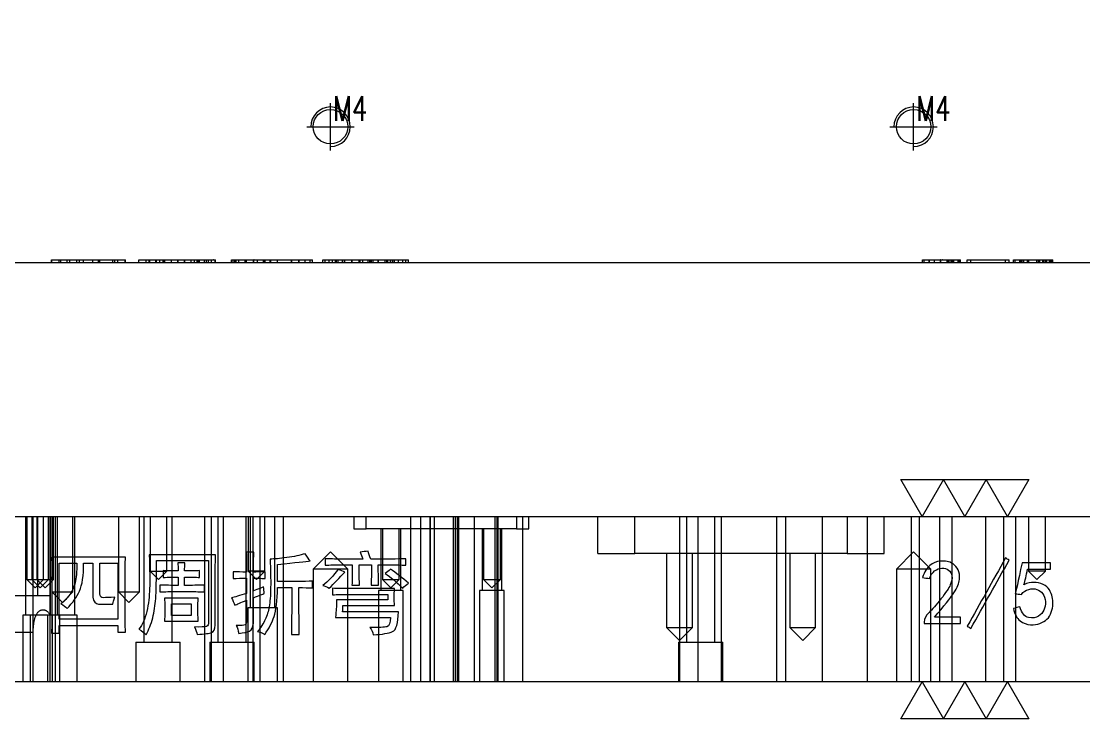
# Model space of a CAD drawing. Header units: millimetres. Extents: x 10479 to 12900, y 31305 to 32703.
# Drawn here: x 10834.3 to 11265.1, y 31321 to 31603.7 of the extents above; entities that cross this region are included whole.
import ezdxf

# ---------------------------------------------------------------- set-up
doc = ezdxf.new("R2010")
doc.units = ezdxf.units.MM
doc.linetypes.add('CENTER', pattern=[0])
doc.linetypes.add('DASHED', pattern=[0])
for name, color, linetype in [('dim', 4, 'Continuous'), ('LP', 7, 'Continuous'), ('LP_O', 40, 'Continuous')]:
    doc.layers.add(name, color=color, linetype=linetype)
doc.styles.add('_PUG_ERP', font='txt')
doc.styles.add('chinesef_fs', font='txt.shx', dxfattribs={"bigfont": 'gbcbig.shx'})
doc.dimstyles.new('_PUG_ERP', dxfattribs={"dimtxt": 8, "dimasz": 1.5, "dimexe": 0.5, "dimexo": 0.5, "dimgap": 0.5, "dimtad": 1, "dimtxsty": '_PUG_ERP', "dimblk": 'CLOSEDBLANK', "dimcen": 0, "dimclrd": 4, "dimclre": 4, "dimclrt": 3, "dimazin": 3, "dimtfac": 1, "dimtmove": 0, "dimatfit": 3, "dimldrblk": 'CLOSEDBLANK', "dimlwd": 9, "dimlwe": 9})

# ---------------------------------------------------------------- blocks, each defined once
blk = doc.blocks.new('*D735')
at = {"layer": 'Defpoints', "color": 0}
for p in [(11926.17, 32556), (11941.17, 32556), (10526.17, 31506)]:
    blk.add_point(p, dxfattribs=at)
at = {"layer": 'dim', "color": 4, "lineweight": 9}
blk.add_line((11926.67, 32556), (11968.72, 32556), dxfattribs=at)
at = {"layer": 'dim', "color": 3, "lineweight": 13, "insert": (11955.19, 32560.5), "char_height": 8, "attachment_point": 5, "style": '_PUG_ERP'}
blk.add_mtext('1050', dxfattribs=at)
blk = doc.blocks.new('_ClosedBlank')
blk = doc.blocks.new('*D738')
at = {"layer": 'Defpoints', "color": 0}
for p in [(11926.17, 32571), (11926.17, 32556), (10526.17, 31506)]:
    blk.add_point(p, dxfattribs=at)
at = {"layer": 'dim', "color": 4, "lineweight": 9}
blk.add_line((11926.17, 32556.5), (11926.17, 32598.55), dxfattribs=at)
at = {"layer": 'dim', "color": 3, "lineweight": 13, "insert": (11921.67, 32585.02), "char_height": 8, "attachment_point": 5, "rotation": 90, "style": '_PUG_ERP'}
blk.add_mtext('1400', dxfattribs=at)
blk = doc.blocks.new('*D739')
at = {"layer": 'Defpoints', "color": 0}
for p in [(11926.17, 31403.05), (11972.12, 31403.05), (10526.17, 31336.05)]:
    blk.add_point(p, dxfattribs=at)
at = {"layer": 'dim', "color": 4, "lineweight": 9}
blk.add_line((11926.67, 31403.05), (11985.19, 31403.05), dxfattribs=at)
at = {"layer": 'dim', "color": 3, "lineweight": 13, "insert": (11978.91, 31407.55), "char_height": 8, "attachment_point": 5, "style": '_PUG_ERP'}
blk.add_mtext('67', dxfattribs=at)
blk = doc.blocks.new('*D742')
at = {"layer": 'Defpoints', "color": 0}
for p in [(11926.17, 31408.05), (11926.17, 31403.05), (10526.17, 31336.05)]:
    blk.add_point(p, dxfattribs=at)
at = {"layer": 'dim', "color": 4, "lineweight": 9}
blk.add_line((11926.17, 31403.55), (11926.17, 31435.59), dxfattribs=at)
at = {"layer": 'dim', "color": 3, "lineweight": 13, "insert": (11921.67, 31422.07), "char_height": 8, "attachment_point": 5, "rotation": 90, "style": '_PUG_ERP'}
blk.add_mtext('1400', dxfattribs=at)
blk = doc.blocks.new('*D744')
at = {"layer": 'Defpoints', "color": 0}
for p in [(11746.17, 31566), (10526.17, 31506), (11746.17, 31488.44)]:
    blk.add_point(p, dxfattribs=at)
at = {"layer": 'dim', "color": 4, "lineweight": 9}
blk.add_line((11746.17, 31565.5), (11746.17, 31460.89), dxfattribs=at)
at = {"layer": 'dim', "color": 3, "lineweight": 13, "insert": (11741.67, 31474.42), "char_height": 8, "attachment_point": 5, "rotation": 90, "style": '_PUG_ERP'}
blk.add_mtext('1220', dxfattribs=at)

msp = doc.modelspace()

# ---------------------------------------------------------------- linework, layer by layer
at = {"layer": 'dim', "lineweight": 13}
for points in [[(11242.91, 31418.047), (11234.249, 31403.047), (11225.589, 31418.047), (11216.929, 31403.047), (11208.269, 31418.047), (11199.608, 31403.047), (11190.948, 31418.047), (11242.91, 31418.047)], [(11190.948, 31321.047), (11199.608, 31336.047), (11208.269, 31321.047), (11216.929, 31336.047), (11225.589, 31321.047), (11234.249, 31336.047), (11242.91, 31321.047), (11190.948, 31321.047)]]:
    msp.add_lwpolyline(points, close=True, dxfattribs=at)
at = {"layer": 'LP', "color": 135, "linetype": 'Continuous', "lineweight": 18}
for p, q in [((10526.169, 31506), (11926.169, 31506)), ((10526.169, 31403.047), (11926.169, 31403.047)), ((11926.169, 31336.047), (10526.169, 31336.047))]:
    msp.add_line(p, q, dxfattribs=at)
at = {"layer": 'LP', "color": 31, "linetype": 'DASHED', "lineweight": 13, "ltscale": 1.505081}
for p, q in [((10846.57, 31506), (10846.57, 31507)), ((10846.721, 31507), (10846.721, 31507)), ((10849.641, 31506), (10849.641, 31507)), ((10850.374, 31506), (10850.374, 31507)), ((10852.863, 31506), (10852.863, 31507)), ((10854.028, 31506), (10854.028, 31507)), ((10856.811, 31506), (10856.811, 31507)), ((10857.908, 31506), (10857.908, 31507)), ((10859.587, 31506), (10859.587, 31507)), ((10863.385, 31506), (10863.385, 31507)), ((10865.654, 31506), (10865.654, 31507)), ((10866.168, 31506), (10866.168, 31507)), ((10866.175, 31507), (10866.181, 31507)), ((10871.433, 31506), (10871.433, 31507)), ((10872.31, 31506), (10872.31, 31507)), ((10873.475, 31506), (10873.475, 31507)), ((10876.402, 31506), (10876.402, 31507)), ((10876.546, 31506), (10876.546, 31507)), ((10881.969, 31506), (10881.969, 31507)), ((10884.889, 31506), (10884.889, 31507)), ((10886.205, 31506), (10886.205, 31507)), ((10886.356, 31506), (10886.356, 31507)), ((10886.404, 31506), (10886.404, 31507)), ((10888.837, 31506), (10888.837, 31507)), ((10888.893, 31507), (10888.886, 31507)), ((10889.132, 31506), (10889.132, 31507)), ((10890.448, 31506), (10890.448, 31507)), ((10891.908, 31506), (10891.908, 31507)), ((10892.347, 31506), (10892.347, 31507)), ((10892.498, 31506), (10892.498, 31507)), ((10895.274, 31506), (10895.274, 31507)), ((10897.762, 31506), (10897.762, 31507)), ((10897.906, 31506), (10897.906, 31507)), ((10900.539, 31506), (10900.539, 31507)), ((10900.683, 31506), (10900.683, 31507)), ((10903.171, 31506), (10903.171, 31507)), ((10904.487, 31506), (10904.487, 31507)), ((10905.653, 31506), (10905.653, 31507)), ((10905.947, 31507), (10905.947, 31507)), ((10906.091, 31506), (10906.091, 31507)), ((10906.53, 31506), (10906.53, 31507)), ((10908.58, 31506), (10908.58, 31507)), ((10909.382, 31506), (10909.382, 31507)), ((10910.191, 31506), (10910.191, 31507)), ((10910.21, 31506), (10910.21, 31507)), ((10911.507, 31506), (10911.507, 31507)), ((10912.967, 31506), (10912.967, 31507)), ((10913.111, 31506), (10913.111, 31507)), ((10919.554, 31506), (10919.554, 31507)), ((10920.288, 31506), (10920.288, 31507)), ((10920.871, 31506), (10920.871, 31507)), ((10921.453, 31506), (10921.453, 31507)), ((10922.481, 31506), (10922.481, 31507)), ((10925.038, 31506), (10925.038, 31507)), ((10925.552, 31506), (10925.552, 31507)), ((10925.696, 31506), (10925.696, 31507)), ((10928.473, 31506), (10928.473, 31507)), ((10928.623, 31506), (10928.623, 31507)), ((10930.084, 31506), (10930.084, 31507)), ((10932.572, 31506), (10932.572, 31507)), ((10932.86, 31506), (10932.86, 31507)), ((10933.011, 31506), (10933.011, 31507)), ((10933.155, 31506), (10933.155, 31507)), ((10933.23, 31506), (10933.23, 31507)), ((10935.204, 31506), (10935.204, 31507)), ((10935.419, 31507), (10935.424, 31507)), ((10935.424, 31506), (10935.424, 31507)), ((10935.438, 31506), (10935.438, 31507)), ((10938.268, 31506), (10938.268, 31507)), ((10943.828, 31506), (10943.828, 31507)), ((10943.972, 31506), (10943.972, 31507)), ((10946.899, 31506), (10946.899, 31507)), ((10947.043, 31506), (10947.043, 31507)), ((10949.387, 31506), (10949.387, 31507)), ((10951.43, 31506), (10951.43, 31507)), ((10952.458, 31506), (10952.458, 31507)), ((10956.557, 31506), (10956.557, 31507)), ((10957.579, 31506), (10957.579, 31507)), ((10959.19, 31506), (10959.19, 31507)), ((10960.506, 31506), (10960.506, 31507)), ((10961.678, 31506), (10961.678, 31507)), ((10962.117, 31506), (10962.117, 31507)), ((10962.843, 31506), (10962.843, 31507)), ((10964.598, 31506), (10964.598, 31507)), ((10964.749, 31506), (10964.749, 31507)), ((10965.476, 31506), (10965.476, 31507)), ((10968.403, 31506), (10968.403, 31507)), ((10968.547, 31506), (10968.547, 31507)), ((10971.33, 31506), (10971.33, 31507)), ((10971.474, 31506), (10971.474, 31507)), ((10971.769, 31506), (10971.769, 31507)), ((10972.79, 31506), (10972.79, 31507)), ((10974.983, 31506), (10974.983, 31507)), ((10975.71, 31506), (10975.71, 31507)), ((10976.005, 31506), (10976.005, 31507)), ((10976.149, 31506), (10976.149, 31507)), ((10976.3, 31506), (10976.3, 31507)), ((10977.026, 31506), (10977.026, 31507)), ((10979.076, 31506), (10979.076, 31507)), ((10979.22, 31506), (10979.22, 31507)), ((10981.852, 31506), (10981.852, 31507)), ((10982.586, 31506), (10982.586, 31507)), ((10982.88, 31506), (10982.88, 31507)), ((10984.046, 31506), (10984.046, 31507)), ((10985.513, 31506), (10985.513, 31507)), ((10985.657, 31506), (10985.657, 31507)), ((10987.268, 31506), (10987.268, 31507)), ((10989.022, 31506), (10989.022, 31507)), ((10990.188, 31506), (10990.188, 31507)), ((10991.36, 31506), (10991.36, 31507)), ((11199.785, 31506), (11199.785, 31507)), ((11200.367, 31506), (11200.367, 31507)), ((11202.561, 31506), (11202.561, 31507)), ((11204.611, 31506), (11204.611, 31507)), ((11204.679, 31506), (11204.679, 31507)), ((11207.092, 31506), (11207.092, 31507)), ((11207.243, 31506), (11207.243, 31507)), ((11209.724, 31506), (11209.724, 31507)), ((11210.314, 31506), (11210.314, 31507)), ((11211.041, 31506), (11211.041, 31507)), ((11211.699, 31506), (11211.699, 31507)), ((11211.745, 31506), (11211.745, 31507)), ((11212.137, 31506), (11212.137, 31507)), ((11212.507, 31506), (11212.507, 31507)), ((11214.187, 31506), (11214.187, 31507)), ((11214.77, 31506), (11214.77, 31507)), ((11214.78, 31507), (11214.777, 31507)), ((11214.819, 31506), (11214.819, 31507)), ((11215.14, 31506), (11215.14, 31507)), ((11217.916, 31506), (11217.916, 31507)), ((11219.383, 31506), (11219.383, 31507)), ((11233.422, 31506), (11233.422, 31507)), ((11234.882, 31506), (11234.882, 31507)), ((11236.637, 31506), (11236.637, 31507)), ((11237.37, 31506), (11237.37, 31507)), ((11239.269, 31506), (11239.269, 31507)), ((11239.345, 31506), (11239.345, 31507)), ((11239.859, 31506), (11239.859, 31507)), ((11240.147, 31506), (11240.147, 31507)), ((11240.88, 31506), (11240.88, 31507)), ((11242.34, 31506), (11242.34, 31507)), ((11242.779, 31506), (11242.779, 31507)), ((11242.854, 31506), (11242.854, 31507)), ((11246.145, 31506), (11246.145, 31507)), ((11246.803, 31506), (11246.803, 31507)), ((11247.385, 31506), (11247.385, 31507)), ((11248.558, 31506), (11248.558, 31507)), ((11248.633, 31506), (11248.633, 31507)), ((11248.996, 31506), (11248.996, 31507)), ((11249.586, 31506), (11249.586, 31507)), ((11250.237, 31506), (11250.237, 31507)), ((11251.19, 31506), (11251.19, 31507)), ((11251.704, 31506), (11251.704, 31507)), ((11251.992, 31506), (11251.992, 31507)), ((11252.362, 31506), (11252.362, 31507)), ((11252.662, 31506), (11252.662, 31507)), ((10839.018, 31403.047), (10839.018, 31336.047)), ((10845.969, 31336.047), (10845.969, 31403.047)), ((10848.141, 31336.047), (10848.141, 31403.047)), ((10884.032, 31403.047), (10884.032, 31352.047)), ((10895.539, 31352.047), (10895.539, 31403.047)), ((10908.669, 31403.047), (10908.669, 31336.047)), ((10911.285, 31403.047), (10911.285, 31336.047)), ((10914.032, 31403.047), (10914.032, 31352.047)), ((10916.135, 31403.047), (10916.135, 31336.047)), ((10925.539, 31352.047), (10925.539, 31403.047)), ((10928.285, 31336.047), (10928.285, 31403.047)), ((10931.135, 31336.047), (10931.135, 31403.047)), ((10940.669, 31336.047), (10940.669, 31403.047)), ((10969.17, 31403.047), (10969.17, 31398.047)), ((10969.17, 31403.047), (10969.17, 31398.047)), ((10992.167, 31403.047), (10992.167, 31336.047)), ((10996.135, 31403.047), (10996.135, 31336.047)), ((11000.147, 31403.047), (11000.147, 31336.047)), ((11000.167, 31336.047), (11000.167, 31403.047)), ((11001.669, 31403.047), (11001.669, 31336.047)), ((11009.493, 31403.047), (11009.493, 31336.047)), ((11010.3, 31403.047), (11010.3, 31336.047)), ((11011.135, 31336.047), (11011.135, 31403.047)), ((11011.669, 31403.047), (11011.669, 31336.047)), ((11018.154, 31336.047), (11018.154, 31403.047)), ((11026.493, 31336.047), (11026.493, 31403.047)), ((11027.3, 31336.047), (11027.3, 31403.047)), ((11027.669, 31336.047), (11027.669, 31403.047)), ((11037.669, 31336.047), (11037.669, 31403.047)), ((11040.17, 31398.047), (11040.17, 31403.047)), ((11040.17, 31398.047), (11040.17, 31403.047)), ((11101.285, 31403.047), (11101.285, 31336.047)), ((11104.032, 31403.047), (11104.032, 31352.047)), ((11108.669, 31403.047), (11108.669, 31336.047)), ((11115.539, 31352.047), (11115.539, 31403.047)), ((11118.285, 31336.047), (11118.285, 31403.047)), ((11140.669, 31336.047), (11140.669, 31403.047)), ((11144.169, 31403.047), (11144.169, 31336.047)), ((11159.169, 31336.047), (11159.169, 31403.047)), ((11177.317, 31403.047), (11177.317, 31336.047)), ((11195.324, 31336.047), (11195.324, 31403.047)), ((11198.416, 31403.047), (11198.416, 31336.047)), ((11206.669, 31403.047), (11206.669, 31336.047)), ((11211.669, 31403.047), (11211.669, 31336.047)), ((11225.423, 31336.047), (11225.423, 31403.047)), ((11232.669, 31336.047), (11232.669, 31403.047)), ((11237.669, 31336.047), (11237.669, 31403.047)), ((10825.969, 31371.047), (10845.969, 31371.047)), ((10979.17, 31373.047), (10979.17, 31336.047)), ((10979.17, 31373.047), (10979.17, 31336.047)), ((10979.17, 31373.047), (10979.17, 31373.047)), ((10989.17, 31373.047), (10979.17, 31373.047)), ((10989.17, 31336.047), (10989.17, 31373.047)), ((10989.17, 31336.047), (10989.17, 31373.047)), ((11020.17, 31373.047), (11020.17, 31336.047)), ((11020.17, 31373.047), (11020.17, 31336.047)), ((11020.17, 31373.047), (11020.17, 31373.047)), ((11030.17, 31373.047), (11020.17, 31373.047)), ((11030.17, 31336.047), (11030.17, 31373.047)), ((11030.17, 31336.047), (11030.17, 31373.047)), ((10834.969, 31363.047), (10834.969, 31336.047)), ((10844.999, 31363.047), (10834.969, 31363.047)), ((10837.969, 31363.047), (10837.969, 31336.047)), ((10844.999, 31363.047), (10844.999, 31336.047)), ((10856.999, 31363.047), (10844.999, 31363.047)), ((10846.969, 31336.047), (10846.969, 31363.047)), ((10849.969, 31336.047), (10849.969, 31363.047)), ((10856.999, 31336.047), (10856.999, 31363.047)), ((10880.785, 31352.047), (10880.785, 31336.047)), ((10880.785, 31352.047), (10898.785, 31352.047)), ((10898.785, 31336.047), (10898.785, 31352.047)), ((10910.785, 31352.047), (10910.785, 31336.047)), ((10910.785, 31352.047), (10928.785, 31352.047)), ((10928.785, 31336.047), (10928.785, 31352.047)), ((11100.785, 31352.047), (11100.785, 31336.047)), ((11100.785, 31352.047), (11118.785, 31352.047)), ((11118.785, 31336.047), (11118.785, 31352.047))]:
    msp.add_line(p, q, dxfattribs=at)
at = {"layer": 'LP', "color": 155, "linetype": 'DASHED', "lineweight": 13, "ltscale": 1.505081}
for p, q in [((10984.855, 31506), (10984.855, 31507)), ((11202.417, 31506), (11202.417, 31507)), ((10840.969, 31371.047), (10840.969, 31403.047)), ((10974.17, 31398.047), (10974.17, 31403.047)), ((10974.17, 31398.047), (10974.17, 31403.047)), ((11035.17, 31403.047), (11035.17, 31398.047)), ((11035.17, 31403.047), (11035.17, 31398.047)), ((11083.169, 31388.047), (11083.169, 31403.047)), ((11169.169, 31403.047), (11169.169, 31388.047)), ((10839.018, 31356.047), (10826.449, 31356.047))]:
    msp.add_line(p, q, dxfattribs=at)
at = {"layer": 'LP', "color": 5, "linetype": 'DASHED', "lineweight": 13, "ltscale": 1.505081}
for p, q in [((10836.566, 31403.047), (10836.566, 31377.467)), ((10838.566, 31403.047), (10838.566, 31377.467)), ((10840.566, 31403.047), (10840.566, 31377.467)), ((10843.372, 31377.467), (10843.372, 31403.047)), ((10845.372, 31377.467), (10845.372, 31403.047)), ((10846.746, 31403.047), (10846.746, 31372.467)), ((10847.372, 31377.467), (10847.372, 31403.047)), ((10855.252, 31372.467), (10855.252, 31403.047)), ((10873.696, 31403.047), (10873.696, 31372.467)), ((10882.202, 31372.467), (10882.202, 31403.047)), ((10886.566, 31403.047), (10886.566, 31380.867)), ((10893.372, 31380.867), (10893.372, 31403.047)), ((10926.291, 31403.047), (10926.291, 31380.867)), ((10933.097, 31380.867), (10933.097, 31403.047)), ((11242.761, 31403.047), (11242.761, 31380.867)), ((11242.766, 31403.047), (11242.766, 31380.867)), ((11249.567, 31380.867), (11249.567, 31403.047)), ((11249.572, 31380.867), (11249.572, 31403.047)), ((10980.767, 31398.047), (10980.767, 31377.467)), ((10980.767, 31398.047), (10980.767, 31377.467)), ((10987.573, 31377.467), (10987.573, 31398.047)), ((10987.573, 31377.467), (10987.573, 31398.047)), ((11021.767, 31398.047), (11021.767, 31377.467)), ((11021.767, 31398.047), (11021.767, 31377.467)), ((11028.573, 31377.467), (11028.573, 31398.047)), ((11028.573, 31377.467), (11028.573, 31398.047)), ((10959.669, 31388.63), (10952.666, 31381.627)), ((10966.672, 31381.627), (10959.669, 31388.63)), ((11095.916, 31388.047), (11095.916, 31358.047)), ((11106.422, 31358.047), (11106.422, 31388.047)), ((11145.916, 31388.047), (11145.916, 31358.047)), ((11156.422, 31358.047), (11156.422, 31388.047)), ((11196.169, 31388.63), (11189.166, 31381.627)), ((11203.172, 31381.627), (11196.169, 31388.63)), ((10886.566, 31380.867), (10889.969, 31377.464)), ((10886.566, 31380.867), (10889.969, 31380.867)), ((10889.969, 31377.464), (10893.372, 31380.867)), ((10889.969, 31380.867), (10893.372, 31380.867)), ((10926.291, 31380.867), (10929.694, 31377.464)), ((10933.097, 31380.867), (10926.291, 31380.867)), ((10929.694, 31377.464), (10933.097, 31380.867)), ((10952.666, 31381.627), (10952.666, 31336.047)), ((10966.672, 31381.627), (10952.666, 31381.627)), ((10966.672, 31336.047), (10966.672, 31381.627)), ((11189.166, 31381.627), (11189.166, 31336.047)), ((11203.172, 31381.627), (11189.166, 31381.627)), ((11203.172, 31336.047), (11203.172, 31381.627)), ((11242.761, 31380.867), (11246.164, 31377.464)), ((11242.761, 31380.867), (11242.766, 31380.867)), ((11242.766, 31380.867), (11246.169, 31377.464)), ((11249.572, 31380.867), (11242.766, 31380.867)), ((11246.164, 31377.464), (11249.567, 31380.867)), ((11246.169, 31377.464), (11249.572, 31380.867)), ((10836.566, 31377.467), (10839.969, 31374.064)), ((10836.566, 31377.467), (10838.566, 31377.467)), ((10838.566, 31377.467), (10841.969, 31374.064)), ((10838.566, 31377.467), (10845.372, 31377.467)), ((10839.969, 31374.064), (10843.372, 31377.467)), ((10840.566, 31377.467), (10843.969, 31374.064)), ((10841.969, 31374.064), (10845.372, 31377.467)), ((10843.969, 31374.064), (10847.372, 31377.467)), ((10845.372, 31377.467), (10847.372, 31377.467)), ((10980.767, 31377.467), (10984.17, 31374.064)), ((10980.767, 31377.467), (10984.17, 31374.064)), ((10980.767, 31377.467), (10980.767, 31377.467)), ((10980.767, 31377.467), (10987.573, 31377.467)), ((10984.17, 31374.064), (10987.573, 31377.467)), ((10984.17, 31374.064), (10987.573, 31377.467)), ((11021.767, 31377.467), (11025.17, 31374.064)), ((11021.767, 31377.467), (11025.17, 31374.064)), ((11021.767, 31377.467), (11021.767, 31377.467)), ((11021.767, 31377.467), (11028.573, 31377.467)), ((11025.17, 31374.064), (11028.573, 31377.467)), ((11025.17, 31374.064), (11028.573, 31377.467)), ((10846.746, 31372.467), (10850.999, 31368.214)), ((10846.746, 31372.467), (10855.252, 31372.467)), ((10850.999, 31368.214), (10855.252, 31372.467)), ((10873.696, 31372.467), (10877.949, 31368.214)), ((10873.696, 31372.467), (10882.202, 31372.467)), ((10877.949, 31368.214), (10882.202, 31372.467)), ((11095.916, 31358.047), (11101.169, 31352.794)), ((11095.916, 31358.047), (11106.422, 31358.047)), ((11101.169, 31352.794), (11106.422, 31358.047)), ((11145.916, 31358.047), (11151.169, 31352.794)), ((11145.916, 31358.047), (11156.422, 31358.047)), ((11151.169, 31352.794), (11156.422, 31358.047))]:
    msp.add_line(p, q, dxfattribs=at)
at = {"layer": 'LP', "color": 2, "linetype": 'DASHED', "lineweight": 13, "ltscale": 1.505081}
for p, q in [((11068.169, 31388.047), (11068.169, 31403.047)), ((11184.169, 31388.047), (11184.169, 31403.047)), ((10969.17, 31398.047), (10969.17, 31398.047)), ((10969.17, 31398.047), (10974.17, 31398.047)), ((11035.17, 31398.047), (10974.17, 31398.047)), ((11035.17, 31398.047), (11040.17, 31398.047)), ((11068.169, 31388.047), (11083.169, 31388.047)), ((11169.169, 31388.047), (11083.169, 31388.047)), ((11169.169, 31388.047), (11184.169, 31388.047))]:
    msp.add_line(p, q, dxfattribs=at)
at = {"layer": 'LP', "color": 135, "linetype": 'DASHED', "lineweight": 13, "ltscale": 1.505081}
for p, q in [((10926.17, 31366.047), (10926.17, 31336.047)), ((10938.17, 31366.047), (10926.17, 31366.047)), ((10938.17, 31336.047), (10938.17, 31366.047))]:
    msp.add_line(p, q, dxfattribs=at)
at = {"layer": 'LP', "color": 30, "linetype": 'DASHED', "lineweight": 13, "ltscale": 1.505081}
for centre in [(10959.669, 31561), (11196.169, 31561)]:
    msp.add_circle(centre, 7.003, dxfattribs=at)
for centre in [(10959.669, 31561), (11196.169, 31561)]:
    msp.add_arc(centre, 8, 270, 180, dxfattribs=at)
at = {"layer": 'LP', "color": 31, "linetype": 'DASHED', "lineweight": 13, "ltscale": 1.505081}
for points, degree in [([(10846.57, 31507), (10856.562, 31507), (10866.554, 31507), (10876.546, 31507)], 3), ([(10846.721, 31506), (10846.721, 31507)], 1), ([(10866.534, 31507), (10866.54, 31507), (10866.546, 31507), (10866.552, 31507)], 3), ([(10866.624, 31507), (10866.637, 31507), (10866.65, 31507), (10866.663, 31507)], 3), ([(10866.706, 31507), (10866.721, 31507), (10866.736, 31507), (10866.752, 31507)], 3), ([(10886.205, 31507), (10895.174, 31507), (10904.142, 31507), (10913.111, 31507)], 3), ([(10905.947, 31507), (10905.947, 31506)], 1), ([(10911.632, 31507), (10911.612, 31507), (10911.591, 31507), (10911.57, 31507)], 3), ([(10911.864, 31507), (10911.845, 31507), (10911.827, 31507), (10911.808, 31507)], 3), ([(10912.352, 31507), (10912.338, 31507), (10912.323, 31507), (10912.307, 31507)], 3), ([(10919.554, 31507), (10919.775, 31507), (10920.02, 31507), (10920.288, 31507)], 3), ([(10920.288, 31507), (10921.715, 31507), (10923.47, 31507), (10925.552, 31507)], 3), ([(10925.552, 31507), (10926.576, 31507), (10927.6, 31507), (10928.623, 31507)], 3), ([(10928.777, 31507), (10928.727, 31507), (10928.676, 31507), (10928.624, 31507)], 3), ([(10928.624, 31507), (10929.864, 31507), (10931.377, 31507), (10933.155, 31507)], 3), ([(10933.155, 31507), (10933.18, 31507), (10933.205, 31507), (10933.23, 31507)], 3), ([(10949.387, 31507), (10950.361, 31507), (10951.046, 31507), (10951.43, 31507)], 3), ([(10949.627, 31507), (10949.588, 31507), (10949.549, 31507), (10949.509, 31507)], 3), ([(10951.112, 31507), (10951.088, 31507), (10951.065, 31507), (10951.04, 31507)], 3), ([(10951.314, 31507), (10951.306, 31507), (10951.298, 31507), (10951.289, 31507)], 3), ([(10951.43, 31507), (10951.772, 31507), (10952.115, 31507), (10952.458, 31507)], 3), ([(10956.557, 31507), (10956.901, 31507), (10957.242, 31507), (10957.579, 31507)], 3), ([(10971.769, 31507), (10972.742, 31507), (10973.811, 31507), (10974.983, 31507)], 3), ([(10974.983, 31507), (10975.175, 31507), (10975.518, 31507), (10976.005, 31507)], 3), ([(10981.523, 31507), (10981.544, 31507), (10981.566, 31507), (10981.587, 31507)], 3), ([(10990.188, 31507), (10990.574, 31507), (10990.965, 31507), (10991.36, 31507)], 3), ([(11207.092, 31507), (11207.043, 31507), (11206.993, 31507), (11206.944, 31507)], 3), ([(11207.092, 31507), (11208.072, 31507), (11208.95, 31507), (11209.724, 31507)], 3), ([(11207.882, 31507), (11207.853, 31507), (11207.824, 31507), (11207.795, 31507)], 3), ([(11209.724, 31507), (11210.506, 31507), (11211.308, 31507), (11212.137, 31507)], 3), ([(11212.137, 31507), (11212.967, 31507), (11213.652, 31507), (11214.187, 31507)], 3), ([(11214.187, 31507), (11214.606, 31507), (11214.818, 31507), (11214.819, 31507)], 3), ([(11214.819, 31507), (11214.926, 31507), (11215.033, 31507), (11215.14, 31507)], 3), ([(11217.916, 31507), (11223.085, 31507), (11228.253, 31507), (11233.422, 31507)], 3), ([(11233.422, 31507), (11233.909, 31507), (11234.395, 31507), (11234.882, 31507)], 3), ([(11236.637, 31507), (11236.881, 31507), (11237.126, 31507), (11237.37, 31507)], 3), ([(11237.37, 31507), (11237.562, 31507), (11238.495, 31507), (11240.147, 31507)], 3), ([(11240.147, 31507), (11243.999, 31507), (11247.852, 31507), (11251.704, 31507)], 3), ([(11251.704, 31507), (11251.984, 31507), (11252.203, 31507), (11252.362, 31507)], 3), ([(11252.362, 31507), (11252.562, 31507), (11252.662, 31507), (11252.662, 31507)], 3), ([(10846.721, 31377.351), (10846.721, 31377.751), (10846.721, 31378.151), (10846.721, 31378.551)], 3)]:
    msp.add_open_spline(points, degree=degree, dxfattribs=at)
for points, knots in [([(10881.969, 31507), (10883.429, 31507), (10884.498, 31507), (10885.679, 31507), (10886.017, 31507), (10886.205, 31507)], [0, 0, 0, 0, 0.5805409, 0.5805409, 1, 1, 1, 1]), ([(10933.23, 31507), (10933.957, 31507), (10934.493, 31507), (10934.987, 31507), (10935.11, 31507), (10935.204, 31507)], [0, 0, 0, 0, 0.6906854, 0.6906854, 1, 1, 1, 1]), ([(10935.204, 31507), (10936.856, 31507), (10939.125, 31507), (10944.877, 31507), (10947.337, 31507), (10949.387, 31507)], [0, 0, 0, 0, 0.4994149, 0.4994149, 1, 1, 1, 1]), ([(10957.579, 31507), (10959.436, 31507), (10961.479, 31507), (10966.403, 31507), (10969.086, 31507), (10971.768, 31507)], [0, 0, 0, 0, 0.4552289, 0.4552289, 1, 1, 1, 1]), ([(10976.005, 31507), (10978.882, 31507), (10981.758, 31507), (10986.39, 31507), (10988.241, 31507), (10990.188, 31507)], [0, 0, 0, 0, 0.6211149, 0.6211149, 1, 1, 1, 1]), ([(11199.785, 31507), (11200.559, 31507), (11201.56, 31507), (11204, 31507), (11205.44, 31507), (11207.092, 31507)], [0, 0, 0, 0, 0.5, 0.5, 1, 1, 1, 1]), ([(10845.969, 31363.126), (10845.897, 31363.256), (10845.821, 31363.383), (10845.658, 31363.629), (10845.572, 31363.748), (10845.387, 31363.979), (10845.289, 31364.09), (10845.077, 31364.302), (10844.966, 31364.402), (10844.73, 31364.585), (10844.605, 31364.67), (10844.44, 31364.764), (10844.407, 31364.783), (10844.339, 31364.818), (10844.304, 31364.835), (10844.2, 31364.884), (10844.13, 31364.914), (10843.914, 31364.995), (10843.766, 31365.038), (10843.573, 31365.074), (10843.534, 31365.08), (10843.457, 31365.091), (10843.418, 31365.095), (10843.301, 31365.106), (10843.146, 31365.114), (10842.991, 31365.107), (10842.874, 31365.097), (10842.836, 31365.092), (10842.758, 31365.082), (10842.719, 31365.075), (10842.526, 31365.04), (10842.377, 31364.999), (10842.161, 31364.918), (10842.09, 31364.888), (10841.985, 31364.839), (10841.951, 31364.822), (10841.883, 31364.787), (10841.849, 31364.769), (10841.684, 31364.675), (10841.56, 31364.591), (10841.382, 31364.454), (10841.325, 31364.406), (10841.241, 31364.332), (10841.213, 31364.306), (10841.158, 31364.255), (10841.131, 31364.229), (10840.999, 31364.097), (10840.901, 31363.986), (10840.716, 31363.757), (10840.63, 31363.638), (10840.467, 31363.393), (10840.391, 31363.267), (10840.301, 31363.105), (10840.283, 31363.073), (10840.248, 31363.007), (10840.231, 31362.974), (10840.181, 31362.875), (10840.148, 31362.808), (10840.054, 31362.607), (10839.996, 31362.471), (10839.887, 31362.196), (10839.836, 31362.058), (10839.74, 31361.777), (10839.696, 31361.635), (10839.571, 31361.206), (10839.499, 31360.914), (10839.42, 31360.544), (10839.405, 31360.47), (10839.376, 31360.321), (10839.362, 31360.246), (10839.321, 31360.021), (10839.296, 31359.871), (10839.227, 31359.419), (10839.188, 31359.117), (10839.124, 31358.51), (10839.098, 31358.205), (10839.057, 31357.592), (10839.042, 31357.285), (10839.023, 31356.668), (10839.018, 31356.358), (10839.018, 31356.047)], [0, 0, 0, 0, 0.03125, 0.03125, 0.0625, 0.0625, 0.09375, 0.09375, 0.125, 0.125, 0.15625, 0.15625, 0.1640625, 0.1640625, 0.171875, 0.171875, 0.1875, 0.1875, 0.21875, 0.21875, 0.2265625, 0.2265625, 0.234375, 0.234375, 0.25, 0.265625, 0.265625, 0.2734375, 0.2734375, 0.28125, 0.28125, 0.3125, 0.3125, 0.328125, 0.328125, 0.3359375, 0.3359375, 0.34375, 0.34375, 0.375, 0.375, 0.390625, 0.390625, 0.3984375, 0.3984375, 0.40625, 0.40625, 0.4375, 0.4375, 0.46875, 0.46875, 0.5, 0.5, 0.5078125, 0.5078125, 0.515625, 0.515625, 0.53125, 0.53125, 0.5625, 0.5625, 0.59375, 0.59375, 0.625, 0.625, 0.6875, 0.6875, 0.703125, 0.703125, 0.71875, 0.71875, 0.75, 0.75, 0.8125, 0.8125, 0.875, 0.875, 0.9375, 0.9375, 1, 1, 1, 1])]:
    msp.add_open_spline(points, degree=3, knots=knots, dxfattribs=at)
at = {"layer": 'LP', "color": 31, "linetype": 'Continuous', "lineweight": 18}
for points in [[(10886.205, 31387.513), (10886.404, 31381.57), (10886.452, 31377.011), (10886.356, 31373.844)], [(10913.111, 31387.513), (10904.142, 31387.513), (10895.174, 31387.513), (10886.205, 31387.513)], [(10912.967, 31380.932), (10912.967, 31383.277), (10913.015, 31385.47), (10913.111, 31387.513)], [(10925.552, 31388.541), (10925.648, 31386.396), (10925.696, 31383.716), (10925.696, 31380.494)], [(10928.623, 31388.541), (10927.6, 31388.541), (10926.576, 31388.541), (10925.552, 31388.541)], [(10928.473, 31380.494), (10928.473, 31383.907), (10928.521, 31386.588), (10928.623, 31388.541)], [(10951.43, 31385.032), (10951.046, 31385.518), (10950.361, 31386.492), (10949.387, 31387.952)], [(10974.983, 31388.98), (10973.811, 31388.877), (10972.742, 31388.733), (10971.769, 31388.541)], [(10971.769, 31388.541), (10972.056, 31387.664), (10972.399, 31386.739), (10972.79, 31385.758)], [(10976.005, 31385.758), (10975.518, 31386.93), (10975.175, 31388), (10974.983, 31388.98)], [(10876.546, 31386.492), (10866.554, 31386.492), (10856.562, 31386.492), (10846.57, 31386.492)], [(10849.641, 31361.341), (10849.641, 31368.945), (10849.641, 31376.55), (10849.641, 31384.154)], [(10849.641, 31384.154), (10852.031, 31384.154), (10854.421, 31384.154), (10856.811, 31384.154)], [(10857.908, 31372.816), (10859.025, 31375.304), (10859.587, 31379.082), (10859.587, 31384.154)], [(10859.587, 31384.154), (10860.853, 31384.154), (10862.119, 31384.154), (10863.385, 31384.154)], [(10863.385, 31384.154), (10863.385, 31379.523), (10863.385, 31374.891), (10863.385, 31370.259)], [(10866.168, 31384.154), (10868.604, 31384.154), (10871.04, 31384.154), (10873.475, 31384.154)], [(10873.475, 31384.154), (10873.475, 31376.55), (10873.475, 31368.945), (10873.475, 31361.341)], [(10876.402, 31378.739), (10876.402, 31381.474), (10876.45, 31384.051), (10876.546, 31386.492)], [(10888.837, 31369.745), (10889.036, 31372.432), (10889.132, 31377.573), (10889.132, 31385.176)], [(10889.132, 31385.176), (10896.152, 31385.176), (10903.171, 31385.176), (10910.191, 31385.176)], [(10897.762, 31384.298), (10897.858, 31383.421), (10897.906, 31382.297), (10897.906, 31380.932)], [(10900.683, 31384.298), (10899.709, 31384.298), (10898.736, 31384.298), (10897.762, 31384.298)], [(10900.539, 31380.932), (10900.539, 31382.009), (10900.587, 31383.126), (10900.683, 31384.298)], [(10910.191, 31385.176), (10910.191, 31376.792), (10910.191, 31368.408), (10910.191, 31360.025)], [(10935.204, 31385.758), (10935.396, 31381.474), (10935.472, 31377.642), (10935.424, 31374.283)], [(10938.268, 31383.565), (10945.487, 31384.346), (10949.874, 31384.833), (10951.43, 31385.032)], [(10938.268, 31376.696), (10938.268, 31378.986), (10938.268, 31381.275), (10938.268, 31383.565)], [(10957.579, 31385.909), (10957.579, 31385.032), (10957.579, 31384.154), (10957.579, 31383.277)], [(10968.547, 31383.421), (10968.547, 31379.719), (10968.499, 31376.984), (10968.403, 31375.229)], [(10971.33, 31383.421), (10972.986, 31383.421), (10974.643, 31383.421), (10976.3, 31383.421)], [(10971.474, 31375.229), (10971.378, 31376.984), (10971.33, 31379.719), (10971.33, 31383.421)], [(10976.3, 31383.421), (10976.3, 31379.719), (10976.252, 31376.984), (10976.149, 31375.229)], [(10979.22, 31375.229), (10979.124, 31376.888), (10979.076, 31379.616), (10979.076, 31383.421)], [(10990.188, 31383.277), (10990.188, 31384.154), (10990.188, 31385.032), (10990.188, 31385.909)], [(11209.724, 31384.812), (11208.95, 31384.956), (11208.072, 31384.984), (11207.092, 31384.881)], [(11212.137, 31383.784), (11211.308, 31384.326), (11210.506, 31384.661), (11209.724, 31384.812)], [(11214.187, 31381.371), (11213.652, 31382.447), (11212.967, 31383.249), (11212.137, 31383.784)], [(11233.422, 31386.197), (11228.253, 31376.986), (11223.085, 31367.775), (11217.916, 31358.565)], [(11219.383, 31357.687), (11224.549, 31366.898), (11229.716, 31376.109), (11234.882, 31385.32)], [(11234.882, 31385.32), (11234.395, 31385.612), (11233.909, 31385.905), (11233.422, 31386.197)], [(11240.147, 31384.298), (11238.495, 31376.497), (11237.562, 31372.309), (11237.37, 31371.719)], [(11251.704, 31384.298), (11247.852, 31384.298), (11243.999, 31384.298), (11240.147, 31384.298)], [(11251.704, 31381.666), (11251.704, 31382.543), (11251.704, 31383.421), (11251.704, 31384.298)], [(10891.908, 31381.083), (10891.908, 31380.155), (10891.908, 31379.228), (10891.908, 31378.3)], [(10897.906, 31380.932), (10895.857, 31380.932), (10893.862, 31380.98), (10891.908, 31381.083)], [(10906.53, 31381.083), (10905.07, 31380.98), (10903.075, 31380.932), (10900.539, 31380.932)], [(10906.53, 31378.3), (10906.53, 31379.228), (10906.53, 31380.155), (10906.53, 31381.083)], [(10912.967, 31359.003), (10912.967, 31366.313), (10912.967, 31373.623), (10912.967, 31380.932)], [(10920.288, 31380.644), (10920.288, 31379.717), (10920.288, 31378.789), (10920.288, 31377.861)], [(10925.696, 31380.494), (10923.551, 31380.494), (10921.748, 31380.542), (10920.288, 31380.644)], [(10933.155, 31380.644), (10931.304, 31380.542), (10929.741, 31380.494), (10928.473, 31380.494)], [(10933.155, 31377.861), (10933.155, 31378.789), (10933.155, 31379.717), (10933.155, 31380.644)], [(10962.843, 31381.666), (10960.897, 31378.938), (10958.799, 31376.744), (10956.557, 31375.085)], [(10959.19, 31373.913), (10961.136, 31375.963), (10963.234, 31378.156), (10965.476, 31380.494)], [(10965.476, 31380.494), (10964.797, 31380.788), (10963.92, 31381.179), (10962.843, 31381.666)], [(10984.046, 31381.666), (10983.367, 31380.98), (10982.634, 31380.398), (10981.852, 31379.911)], [(10981.852, 31379.911), (10984.101, 31378.451), (10986.486, 31376.449), (10989.022, 31373.913)], [(10991.36, 31375.963), (10988.728, 31378.204), (10986.294, 31380.103), (10984.046, 31381.666)], [(11202.561, 31377.861), (11203.048, 31379.226), (11203.754, 31380.254), (11204.679, 31380.932)], [(11210.314, 31381.303), (11211.089, 31380.665), (11211.555, 31379.863), (11211.699, 31378.89)], [(11211.699, 31378.89), (11211.849, 31377.909), (11211.63, 31376.744), (11211.041, 31375.38)], [(11214.77, 31377.498), (11214.92, 31379.006), (11214.722, 31380.302), (11214.187, 31381.371)], [(11240.88, 31375.38), (11241.367, 31376.936), (11241.854, 31379.034), (11242.34, 31381.666)], [(11242.34, 31381.666), (11245.462, 31381.666), (11248.583, 31381.666), (11251.704, 31381.666)], [(10890.448, 31375.229), (10890.448, 31374.304), (10890.448, 31373.378), (10890.448, 31372.453)], [(10897.906, 31375.085), (10895.274, 31375.085), (10892.786, 31375.133), (10890.448, 31375.229)], [(10891.908, 31378.3), (10893.958, 31378.403), (10895.953, 31378.451), (10897.906, 31378.451)], [(10897.906, 31378.451), (10897.906, 31377.329), (10897.906, 31376.207), (10897.906, 31375.085)], [(10900.539, 31378.451), (10903.171, 31378.451), (10905.166, 31378.403), (10906.53, 31378.3)], [(10900.539, 31375.085), (10900.539, 31376.207), (10900.539, 31377.329), (10900.539, 31378.451)], [(10908.58, 31375.229), (10906.146, 31375.133), (10903.459, 31375.085), (10900.539, 31375.085)], [(10908.58, 31372.453), (10908.58, 31373.378), (10908.58, 31374.304), (10908.58, 31375.229)], [(10920.288, 31377.861), (10921.748, 31377.964), (10923.551, 31378.012), (10925.696, 31378.012)], [(10925.696, 31378.012), (10925.696, 31375.965), (10925.696, 31373.917), (10925.696, 31371.87)], [(10928.473, 31378.012), (10929.741, 31378.012), (10931.304, 31377.964), (10933.155, 31377.861)], [(10928.473, 31372.892), (10928.473, 31374.598), (10928.473, 31376.305), (10928.473, 31378.012)], [(10932.572, 31374.502), (10931.886, 31374.112), (10930.522, 31373.577), (10928.473, 31372.892)], [(10932.86, 31371.87), (10932.764, 31372.652), (10932.668, 31373.529), (10932.572, 31374.502)], [(10952.458, 31374.064), (10952.458, 31374.989), (10952.458, 31375.915), (10952.458, 31376.84)], [(10956.557, 31375.085), (10957.339, 31374.893), (10958.216, 31374.502), (10959.19, 31373.913)], [(10968.403, 31375.229), (10969.426, 31375.229), (10970.45, 31375.229), (10971.474, 31375.229)], [(10976.149, 31375.229), (10977.173, 31375.229), (10978.196, 31375.229), (10979.22, 31375.229)], [(10989.022, 31373.913), (10989.605, 31374.694), (10990.387, 31375.38), (10991.36, 31375.963)], [(11199.785, 31378.3), (11200.71, 31378.154), (11201.636, 31378.008), (11202.561, 31377.861)], [(11211.041, 31375.38), (11210.458, 31374.016), (11209.19, 31372.09), (11207.243, 31369.601)], [(11212.507, 31372.09), (11213.872, 31374.187), (11214.626, 31375.99), (11214.77, 31377.498)], [(11251.19, 31373.255), (11250.655, 31374.187), (11249.798, 31374.914), (11248.633, 31375.448)], [(10854.028, 31371.431), (10853.055, 31369.964), (10851.834, 31368.703), (10850.374, 31367.627)], [(10852.863, 31365.728), (10855.104, 31367.97), (10856.784, 31370.335), (10857.908, 31372.816)], [(10863.385, 31370.259), (10863.584, 31368.504), (10864.338, 31367.606), (10865.654, 31367.552)], [(10871.433, 31367.483), (10871.529, 31368.264), (10871.823, 31369.19), (10872.31, 31370.259)], [(10925.696, 31371.87), (10922.872, 31370.897), (10920.823, 31370.307), (10919.554, 31370.115)], [(10919.554, 31370.115), (10920.041, 31369.039), (10920.48, 31368.018), (10920.871, 31367.044)], [(10928.473, 31370.115), (10930.817, 31370.993), (10932.277, 31371.575), (10932.86, 31371.87)], [(10928.473, 31359.73), (10928.473, 31363.192), (10928.473, 31366.654), (10928.473, 31370.115)], [(10938.268, 31374.208), (10940.169, 31374.208), (10942.071, 31374.208), (10943.972, 31374.208)], [(10943.972, 31374.208), (10943.972, 31364.364), (10943.924, 31358.023), (10943.828, 31355.199)], [(10946.899, 31374.208), (10948.948, 31374.208), (10950.799, 31374.16), (10952.458, 31374.064)], [(10947.043, 31355.199), (10946.947, 31358.023), (10946.899, 31364.364), (10946.899, 31374.208)], [(10960.506, 31373.913), (10960.506, 31373.038), (10960.506, 31372.163), (10960.506, 31371.287)], [(10982.88, 31371.431), (10982.88, 31370.7), (10982.88, 31369.969), (10982.88, 31369.238)], [(10985.513, 31370.259), (10985.513, 31371.335), (10985.561, 31372.501), (10985.657, 31373.769)], [(10985.657, 31366.9), (10985.561, 31368.066), (10985.513, 31369.19), (10985.513, 31370.259)], [(11204.611, 31362.218), (11208.504, 31366.702), (11211.136, 31369.992), (11212.507, 31372.09)], [(11237.37, 31371.719), (11238.2, 31371.623), (11239.029, 31371.527), (11239.859, 31371.431)], [(11239.859, 31371.431), (11240.633, 31372.501), (11241.634, 31373.186), (11242.854, 31373.474)], [(11242.854, 31373.474), (11244.075, 31373.769), (11245.171, 31373.769), (11246.145, 31373.474)], [(11246.145, 31373.474), (11247.118, 31373.186), (11247.92, 31372.597), (11248.558, 31371.719)], [(11252.362, 31370.479), (11252.115, 31371.404), (11251.725, 31372.329), (11251.19, 31373.255)], [(10850.374, 31367.627), (10851.546, 31367.044), (10852.369, 31366.407), (10852.863, 31365.728)], [(10865.654, 31367.552), (10866.97, 31367.504), (10868.896, 31367.483), (10871.433, 31367.483)], [(10906.091, 31369.971), (10901.51, 31369.971), (10896.928, 31369.971), (10892.347, 31369.971)], [(10895.274, 31362.952), (10895.274, 31364.51), (10895.274, 31366.069), (10895.274, 31367.627)], [(10895.274, 31367.627), (10897.906, 31367.627), (10900.539, 31367.627), (10903.171, 31367.627)], [(10903.171, 31367.627), (10903.171, 31366.069), (10903.171, 31364.51), (10903.171, 31362.952)], [(10920.871, 31367.044), (10921.748, 31367.435), (10923.359, 31368.114), (10925.696, 31369.094)], [(10982.88, 31369.238), (10975.959, 31369.238), (10969.038, 31369.238), (10962.117, 31369.238)], [(10964.598, 31364.412), (10964.649, 31365.241), (10964.699, 31366.071), (10964.749, 31366.9)], [(10964.749, 31366.9), (10971.718, 31366.9), (10978.687, 31366.9), (10985.657, 31366.9)], [(11207.243, 31369.601), (11205.289, 31367.113), (11203.685, 31365.289), (11202.417, 31364.117)], [(11239.269, 31366.462), (11238.392, 31366.217), (11237.514, 31365.973), (11236.637, 31365.728)], [(11242.779, 31362.074), (11241.127, 31362.362), (11239.955, 31363.829), (11239.269, 31366.462)], [(10892.498, 31364.268), (10892.498, 31363), (10892.443, 31361.78), (10892.347, 31360.607)], [(10903.171, 31362.952), (10900.539, 31362.952), (10897.906, 31362.952), (10895.274, 31362.952)], [(10961.678, 31362.074), (10969.134, 31362.074), (10976.59, 31362.074), (10984.046, 31362.074)], [(10987.268, 31364.412), (10979.711, 31364.412), (10972.155, 31364.412), (10964.598, 31364.412)], [(10984.046, 31362.074), (10984.046, 31359.826), (10983.559, 31358.585), (10982.586, 31358.345)], [(10984.855, 31356.371), (10986.363, 31357.05), (10987.172, 31359.73), (10987.268, 31364.412)], [(11202.417, 31364.117), (11201.149, 31362.945), (11200.463, 31361.636), (11200.367, 31360.169)], [(11215.14, 31362.218), (11211.63, 31362.218), (11208.12, 31362.218), (11204.611, 31362.218)], [(11215.14, 31359.586), (11215.14, 31360.464), (11215.14, 31361.341), (11215.14, 31362.218)], [(11236.637, 31365.728), (11237.124, 31363.391), (11238.028, 31361.732), (11239.345, 31360.758)], [(11246.803, 31362.582), (11245.781, 31361.951), (11244.438, 31361.78), (11242.779, 31362.074)], [(11248.996, 31365.07), (11248.558, 31364.042), (11247.824, 31363.219), (11246.803, 31362.582)], [(11250.237, 31361.416), (11251.019, 31362.143), (11251.601, 31363.068), (11251.992, 31364.193)], [(10873.475, 31361.341), (10865.531, 31361.341), (10857.586, 31361.341), (10849.641, 31361.341)], [(10849.641, 31358.853), (10857.586, 31358.853), (10865.531, 31358.853), (10873.475, 31358.853)], [(10849.641, 31355.782), (10849.641, 31356.805), (10849.641, 31357.829), (10849.641, 31358.853)], [(10873.475, 31358.853), (10873.475, 31357.927), (10873.475, 31357.002), (10873.475, 31356.076)], [(10881.969, 31357.392), (10883.333, 31356.515), (10884.306, 31355.734), (10884.889, 31355.055)], [(10892.347, 31360.607), (10896.928, 31360.607), (10901.51, 31360.607), (10906.091, 31360.607)], [(10909.382, 31358.489), (10908.751, 31358.243), (10907.119, 31358.174), (10904.487, 31358.27)], [(10904.487, 31358.27), (10905.166, 31357.002), (10905.557, 31355.98), (10905.653, 31355.199)], [(10910.191, 31360.025), (10910.286, 31359.243), (10910.019, 31358.729), (10909.382, 31358.489)], [(10911.507, 31356.001), (10912.384, 31356.344), (10912.871, 31357.345), (10912.967, 31359.003)], [(10925.038, 31359.072), (10924.6, 31358.832), (10923.407, 31358.757), (10921.453, 31358.853)], [(10921.453, 31358.853), (10921.94, 31357.879), (10922.283, 31356.81), (10922.481, 31355.638)], [(10933.23, 31361.266), (10932.497, 31359.661), (10931.448, 31358.023), (10930.084, 31356.371)], [(10982.586, 31358.345), (10981.612, 31358.099), (10979.323, 31357.975), (10975.71, 31357.975)], [(10975.71, 31357.975), (10976.396, 31357.098), (10976.834, 31356.124), (10977.026, 31355.055)], [(11200.367, 31360.169), (11200.367, 31359.975), (11200.367, 31359.78), (11200.367, 31359.586)], [(11200.367, 31359.586), (11205.292, 31359.586), (11210.216, 31359.586), (11215.14, 31359.586)], [(11217.916, 31358.565), (11218.405, 31358.272), (11218.894, 31357.98), (11219.383, 31357.687)], [(11247.385, 31359.661), (11248.51, 31360.1), (11249.456, 31360.683), (11250.237, 31361.416)], [(10846.57, 31355.782), (10847.593, 31355.782), (10848.617, 31355.782), (10849.641, 31355.782)], [(10873.475, 31356.076), (10874.499, 31356.076), (10875.523, 31356.076), (10876.546, 31356.076)], [(10905.653, 31355.199), (10908.676, 31355.391), (10910.629, 31355.665), (10911.507, 31356.001)], [(10930.084, 31356.371), (10930.762, 31356.371), (10931.742, 31355.98), (10933.011, 31355.199)], [(10943.828, 31355.199), (10944.899, 31355.199), (10945.971, 31355.199), (10947.043, 31355.199)], [(10977.026, 31355.055), (10980.735, 31355.247), (10983.34, 31355.686), (10984.855, 31356.371)]]:
    msp.add_open_spline(points, degree=3, dxfattribs=at)
for points, knots in [([(10949.387, 31387.952), (10947.337, 31387.273), (10944.877, 31386.739), (10939.125, 31385.958), (10936.856, 31385.758), (10935.204, 31385.758)], [0, 0, 0, 0, 0.5005851, 0.5005851, 1, 1, 1, 1]), ([(10846.57, 31386.492), (10846.673, 31383.763), (10846.721, 31381.179), (10846.721, 31374.011), (10846.721, 31369.284), (10846.721, 31361.828), (10846.673, 31358.901), (10846.57, 31355.782)], [0, 0, 0, 0, 0.2465943, 0.2465943, 0.7243131, 0.7243131, 1, 1, 1, 1]), ([(10856.811, 31384.154), (10856.811, 31380.644), (10856.592, 31378.012), (10855.714, 31374.502), (10855.008, 31372.892), (10854.028, 31371.431)], [0, 0, 0, 0, 0.5, 0.5, 1, 1, 1, 1]), ([(10872.31, 31370.259), (10870.164, 31370.163), (10868.602, 31370.115), (10866.655, 31370.115), (10866.168, 31370.65), (10866.168, 31375.864), (10866.168, 31380.009), (10866.168, 31384.154)], [0, 0, 0, 0, 0.1701818, 0.1701818, 0.3403636, 0.3403636, 1, 1, 1, 1]), ([(10972.79, 31385.758), (10969.767, 31385.758), (10966.744, 31385.758), (10961.479, 31385.758), (10959.436, 31385.806), (10957.579, 31385.909)], [0, 0, 0, 0, 0.5742188, 0.5742188, 1, 1, 1, 1]), ([(10957.579, 31383.277), (10959.436, 31383.373), (10961.527, 31383.421), (10965.43, 31383.421), (10966.988, 31383.421), (10968.547, 31383.421)], [0, 0, 0, 0, 0.6007026, 0.6007026, 1, 1, 1, 1]), ([(10990.188, 31385.909), (10988.241, 31385.806), (10986.39, 31385.758), (10981.758, 31385.758), (10978.882, 31385.758), (10976.005, 31385.758)], [0, 0, 0, 0, 0.3788851, 0.3788851, 1, 1, 1, 1]), ([(10979.076, 31383.421), (10980.977, 31383.421), (10982.878, 31383.421), (10986.438, 31383.421), (10988.241, 31383.373), (10990.188, 31383.277)], [0, 0, 0, 0, 0.534018, 0.534018, 1, 1, 1, 1]), ([(11207.092, 31384.881), (11205.44, 31384.785), (11204, 31384.223), (11201.56, 31382.18), (11200.559, 31380.542), (11199.785, 31378.3)], [0, 0, 0, 0, 0.5, 0.5, 1, 1, 1, 1]), ([(10876.546, 31356.076), (10876.45, 31359.003), (10876.402, 31361.732), (10876.402, 31369.092), (10876.402, 31373.915), (10876.402, 31378.739)], [0, 0, 0, 0, 0.3446135, 0.3446135, 1, 1, 1, 1]), ([(11204.679, 31380.932), (11205.605, 31381.618), (11206.585, 31382.009), (11208.628, 31382.201), (11209.532, 31381.933), (11210.314, 31381.303)], [0, 0, 0, 0, 0.5, 0.5, 1, 1, 1, 1]), ([(10952.458, 31376.84), (10950.504, 31376.744), (10948.558, 31376.696), (10943.825, 31376.696), (10941.047, 31376.696), (10938.268, 31376.696)], [0, 0, 0, 0, 0.412844, 0.412844, 1, 1, 1, 1]), ([(11248.633, 31375.448), (11247.461, 31375.99), (11246.241, 31376.278), (11243.704, 31376.374), (11242.34, 31376.059), (11240.88, 31375.38)], [0, 0, 0, 0, 0.5, 0.5, 1, 1, 1, 1]), ([(10886.356, 31373.844), (10886.253, 31370.677), (10885.869, 31367.579), (10884.498, 31361.533), (10883.429, 31359.147), (10881.969, 31357.392)], [0, 0, 0, 0, 0.5, 0.5, 1, 1, 1, 1]), ([(10890.448, 31372.453), (10892.786, 31372.549), (10894.787, 31372.597), (10898.345, 31372.597), (10900.244, 31372.597), (10903.898, 31372.597), (10906.043, 31372.549), (10908.58, 31372.453)], [0, 0, 0, 0, 0.3122581, 0.3122581, 0.6696774, 0.6696774, 1, 1, 1, 1]), ([(10933.011, 31355.199), (10934.765, 31357.632), (10936.027, 31360.073), (10937.588, 31364.947), (10938.076, 31368.847), (10938.268, 31374.208)], [0, 0, 0, 0, 0.5006377, 0.5006377, 1, 1, 1, 1]), ([(10935.424, 31374.283), (10935.369, 31370.917), (10935.177, 31368.312), (10934.493, 31364.604), (10933.957, 31362.876), (10933.23, 31361.266)], [0, 0, 0, 0, 0.5008937, 0.5008937, 1, 1, 1, 1]), ([(10985.657, 31373.769), (10979.272, 31373.769), (10972.888, 31373.769), (10964.55, 31373.769), (10962.555, 31373.817), (10960.506, 31373.913)], [0, 0, 0, 0, 0.7656892, 0.7656892, 1, 1, 1, 1]), ([(10960.506, 31371.287), (10962.555, 31371.383), (10964.55, 31371.431), (10971.963, 31371.431), (10977.422, 31371.431), (10982.88, 31371.431)], [0, 0, 0, 0, 0.2635635, 0.2635635, 1, 1, 1, 1]), ([(11248.558, 31371.719), (11249.188, 31370.842), (11249.531, 31369.773), (11249.627, 31367.236), (11249.435, 31366.091), (11248.996, 31365.07)], [0, 0, 0, 0, 0.5, 0.5, 1, 1, 1, 1]), ([(11251.992, 31364.193), (11252.383, 31365.31), (11252.602, 31366.407), (11252.698, 31368.552), (11252.602, 31369.553), (11252.362, 31370.479)], [0, 0, 0, 0, 0.5015943, 0.5015943, 1, 1, 1, 1]), ([(10884.889, 31355.055), (10886.061, 31357.098), (10886.966, 31359.387), (10888.227, 31364.46), (10888.645, 31367.065), (10888.837, 31369.745)], [0, 0, 0, 0, 0.5, 0.5, 1, 1, 1, 1]), ([(10892.347, 31369.971), (10892.443, 31368.799), (10892.498, 31367.771), (10892.498, 31366.023), (10892.498, 31365.145), (10892.498, 31364.268)], [0, 0, 0, 0, 0.4980392, 0.4980392, 1, 1, 1, 1]), ([(10906.091, 31360.607), (10905.995, 31361.684), (10905.947, 31362.753), (10905.947, 31364.949), (10905.947, 31366.069), (10905.947, 31368.264), (10905.995, 31369.19), (10906.091, 31369.971)], [0, 0, 0, 0, 0.3289106, 0.3289106, 0.6710894, 0.6710894, 1, 1, 1, 1]), ([(10925.696, 31369.094), (10925.696, 31366.315), (10925.696, 31363.537), (10925.696, 31359.881), (10925.477, 31359.319), (10925.038, 31359.072)], [0, 0, 0, 0, 0.76, 0.76, 1, 1, 1, 1]), ([(10962.117, 31369.238), (10962.117, 31367.771), (10962.089, 31366.578), (10961.993, 31364.727), (10961.87, 31363.535), (10961.678, 31362.074)], [0, 0, 0, 0, 0.5, 0.5, 1, 1, 1, 1]), ([(10922.481, 31355.638), (10924.524, 31355.83), (10925.991, 31356.152), (10927.746, 31357.029), (10928.281, 31358.071), (10928.473, 31359.73)], [0, 0, 0, 0, 0.5, 0.5, 1, 1, 1, 1]), ([(11239.345, 31360.758), (11240.661, 31359.778), (11242.052, 31359.243), (11244.973, 31359.051), (11246.268, 31359.223), (11247.385, 31359.661)], [0, 0, 0, 0, 0.5, 0.5, 1, 1, 1, 1])]:
    msp.add_open_spline(points, degree=3, knots=knots, dxfattribs=at)
at = {"layer": 'LP_O', "linetype": 'CENTER', "lineweight": 13, "ltscale": 1.505081}
for p, q in [((10959.669, 31551.4), (10959.669, 31570.6)), ((11196.169, 31551.4), (11196.169, 31570.6)), ((10950.069, 31561), (10969.269, 31561)), ((11186.569, 31561), (11205.769, 31561))]:
    msp.add_line(p, q, dxfattribs=at)
at = {"layer": 'LP_O', "linetype": 'DASHED', "lineweight": 13, "ltscale": 1.505081}
for p, q in [((10835.969, 31403.047), (10835.969, 31363.047)), ((10838.969, 31403.047), (10838.969, 31363.047)), ((10845.969, 31363.047), (10845.969, 31403.047)), ((10845.999, 31403.047), (10845.999, 31363.047)), ((10848.969, 31363.047), (10848.969, 31403.047)), ((10855.999, 31363.047), (10855.999, 31403.047)), ((10927.17, 31403.047), (10927.17, 31366.047)), ((10937.17, 31366.047), (10937.17, 31403.047)), ((10980.17, 31398.047), (10980.17, 31373.047)), ((10980.17, 31398.047), (10980.17, 31373.047)), ((10988.17, 31373.047), (10988.17, 31398.047)), ((10988.17, 31373.047), (10988.17, 31398.047)), ((11021.17, 31398.047), (11021.17, 31373.047)), ((11021.17, 31398.047), (11021.17, 31373.047)), ((11029.17, 31373.047), (11029.17, 31398.047)), ((11029.17, 31373.047), (11029.17, 31398.047))]:
    msp.add_line(p, q, dxfattribs=at)

# ---------------------------------------------------------------- texts
at = {"layer": 'dim', "color": 4, "lineweight": 13, "style": 'chinesef_fs', "width": 0.7404}
for p in [(10960.761, 31563.443), (11197.261, 31563.443)]:
    msp.add_text('M4', height=10, dxfattribs=at).set_placement(p)

# ---------------------------------------------------------------- dimensions: what is measured, and where the dimension line sits
at = {"layer": 'dim', "lineweight": 13}
for feature_location, offset, dtype, origin, picture, middle in [((11926.169, 32556), (0, 15), 1, (10526.169, 31506), '*D738', (11921.669, 32585.024)), ((11926.169, 32556), (15, 0), 0, (10526.169, 31506), '*D735', (11955.193, 32560.5)), ((11746.169, 31566), (0, -77.561), 1, (10526.169, 31506), '*D744', (11741.669, 31474.415)), ((11926.169, 31403.047), (0, 5), 1, (10526.169, 31336.047), '*D742', (11921.669, 31422.071)), ((11926.169, 31403.047), (45.953, 0), 0, (10526.169, 31336.047), '*D739', (11978.908, 31407.547))]:
    dim = msp.add_ordinate_dim(feature_location=feature_location, offset=offset, dtype=dtype, origin=origin, dimstyle='_PUG_ERP', dxfattribs=at)
    dim.commit()
    dim.dimension.update_dxf_attribs({"geometry": picture, "text_midpoint": middle})

doc.saveas('drawing.dxf')
